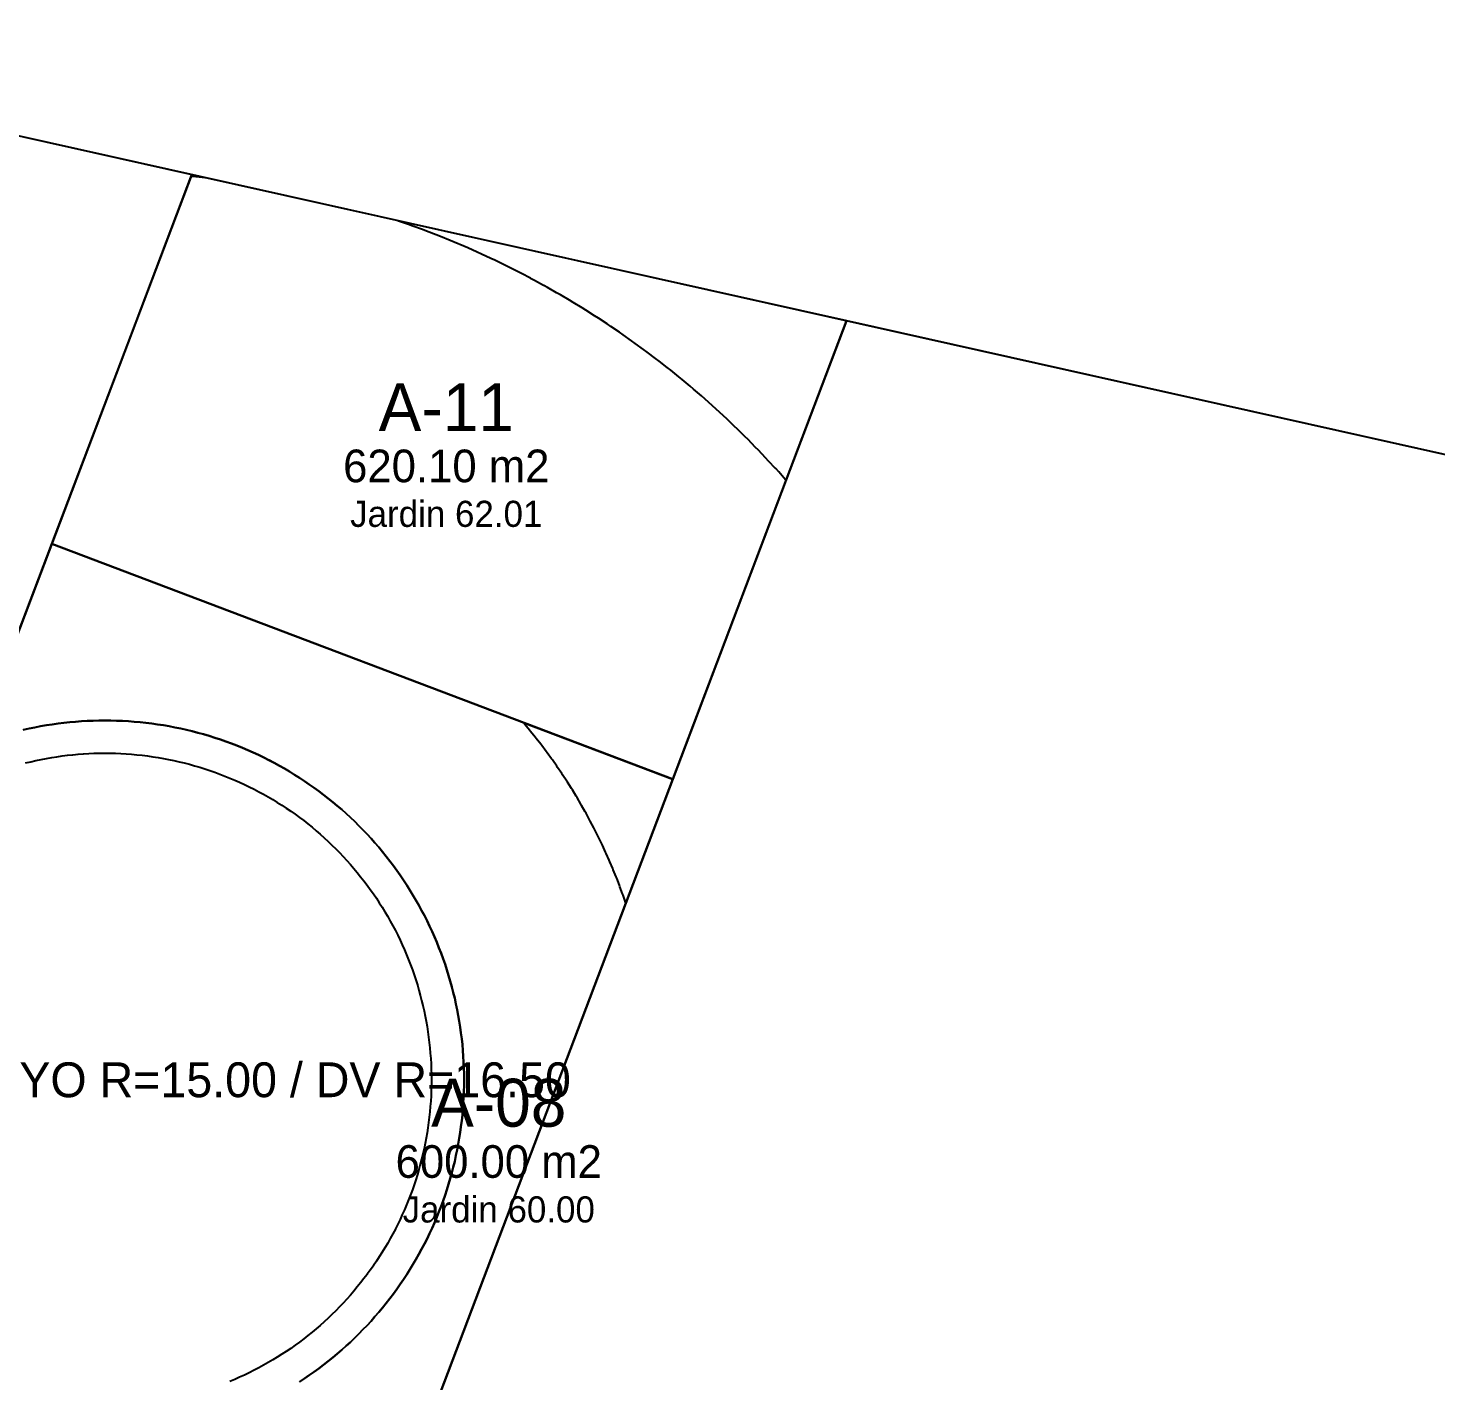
# Model space of a CAD drawing. Header units: metres. Extents: x 357848 to 358234, y 2285108 to 2285465.
# Drawn here: x 357964.2 to 358028.8, y 2285227 to 2285289.1 of the extents above; entities that cross this region are included whole.
import ezdxf
from ezdxf.enums import TextEntityAlignment as Align

# ---------------------------------------------------------------- set-up
doc = ezdxf.new("R2010")
doc.units = ezdxf.units.M
for name, color, linetype in [('ACCESO', 1, 'Continuous'), ('JARDIN-DONACION-10', 3, 'Continuous'), ('LOTES', 2, 'Continuous'), ('PARQUE-LINEAL', 94, 'Continuous'), ('POLIGONO', 5, 'Continuous'), ('TEXTO', 7, 'Continuous'), ('VIAL-ARROYO', 8, 'Continuous'), ('VIAL-DERECHO-VIA', 9, 'Continuous')]:
    doc.layers.add(name, color=color, linetype=linetype)

msp = doc.modelspace()

# ---------------------------------------------------------------- linework, layer by layer
at = {"layer": 'JARDIN-DONACION-10'}
for points in [[(357971.665, 2285282.267), (357971.664, 2285282.267), (357971.663, 2285282.267), (357971.662, 2285282.267), (357971.661, 2285282.268), (357971.66, 2285282.268), (357971.66, 2285282.269), (357971.659, 2285282.269), (357971.658, 2285282.27), (357971.658, 2285282.271), (357971.657, 2285282.272), (357971.657, 2285282.273), (357971.656, 2285282.273), (357971.656, 2285282.274), (357971.656, 2285282.275), (357971.656, 2285282.276), (357971.656, 2285282.277), (357971.656, 2285282.278), (357971.656, 2285282.279), (357971.657, 2285282.28), (357971.682, 2285282.347), (357971.683, 2285282.35), (357971.683, 2285282.351), (357971.684, 2285282.351), (357971.684, 2285282.352), (357971.685, 2285282.353), (357971.686, 2285282.354), (357971.687, 2285282.354), (357971.687, 2285282.355), (357971.688, 2285282.355), (357971.689, 2285282.356), (357971.69, 2285282.356), (357971.691, 2285282.356), (357971.692, 2285282.356), (357971.693, 2285282.356), (357971.694, 2285282.356), (357971.694, 2285282.356), (357971.695, 2285282.356), (357972.3, 2285282.221), (357972.301, 2285282.22), (357972.302, 2285282.22), (357972.302, 2285282.22), (357972.303, 2285282.219), (357972.304, 2285282.219), (357972.305, 2285282.218), (357972.305, 2285282.217), (357972.306, 2285282.216), (357972.306, 2285282.216), (357972.307, 2285282.215), (357972.307, 2285282.214), (357972.307, 2285282.213), (357972.308, 2285282.212), (357972.308, 2285282.211), (357972.308, 2285282.21), (357972.307, 2285282.209), (357972.307, 2285282.208), (357972.307, 2285282.207), (357972.306, 2285282.206), (357972.306, 2285282.205), (357972.305, 2285282.205), (357972.305, 2285282.204), (357972.304, 2285282.203), (357972.303, 2285282.203), (357972.302, 2285282.202), (357972.301, 2285282.202), (357972.3, 2285282.201), (357972.299, 2285282.201), (357972.298, 2285282.201), (357972.297, 2285282.201), (357972.297, 2285282.201), (357971.88, 2285282.245), (357971.88, 2285282.245), (357971.675, 2285282.266), (357971.675, 2285282.266), (357971.665, 2285282.267)], [(357981.152, 2285280.223), (357981.151, 2285280.224), (357981.15, 2285280.224), (357981.149, 2285280.225), (357981.149, 2285280.225), (357981.148, 2285280.226), (357981.147, 2285280.227), (357981.147, 2285280.227), (357981.146, 2285280.228), (357981.146, 2285280.229), (357981.145, 2285280.23), (357981.145, 2285280.231), (357981.145, 2285280.232), (357981.145, 2285280.233), (357981.145, 2285280.234), (357981.145, 2285280.235), (357981.146, 2285280.236), (357981.146, 2285280.237), (357981.146, 2285280.238), (357981.147, 2285280.239), (357981.148, 2285280.239), (357981.148, 2285280.24), (357981.149, 2285280.241), (357981.15, 2285280.241), (357981.151, 2285280.242), (357981.151, 2285280.242), (357981.152, 2285280.242), (357981.153, 2285280.243), (357981.154, 2285280.243), (357981.155, 2285280.243), (357981.156, 2285280.243), (357981.157, 2285280.243), (358001.746, 2285275.644), (358001.747, 2285275.644), (358001.748, 2285275.644), (358001.749, 2285275.643), (358001.75, 2285275.643), (358001.751, 2285275.642), (358001.751, 2285275.641), (358001.752, 2285275.641), (358001.753, 2285275.64), (358001.753, 2285275.639), (358001.753, 2285275.638), (358001.754, 2285275.637), (358001.754, 2285275.636), (358001.754, 2285275.635), (358001.754, 2285275.634), (358001.754, 2285275.633), (358001.754, 2285275.632), (358001.753, 2285275.631), (357998.986, 2285268.329), (357998.986, 2285268.328), (357998.985, 2285268.327), (357998.985, 2285268.326), (357998.984, 2285268.325), (357998.983, 2285268.325), (357998.983, 2285268.324), (357998.982, 2285268.324), (357998.981, 2285268.323), (357998.98, 2285268.323), (357998.979, 2285268.323), (357998.978, 2285268.322), (357998.977, 2285268.322), (357998.976, 2285268.322), (357998.975, 2285268.322), (357998.974, 2285268.323), (357998.973, 2285268.323), (357998.972, 2285268.323), (357998.972, 2285268.324), (357998.971, 2285268.324), (357998.97, 2285268.325), (357998.969, 2285268.326), (357998.961, 2285268.336), (357998.961, 2285268.336), (357998.644, 2285268.691), (357998.644, 2285268.691), (357998.506, 2285268.844), (357998.505, 2285268.844), (357998.183, 2285269.193), (357998.183, 2285269.194), (357998.042, 2285269.344), (357998.042, 2285269.344), (357997.714, 2285269.689), (357997.714, 2285269.689), (357997.571, 2285269.837), (357997.571, 2285269.837), (357997.237, 2285270.176), (357997.237, 2285270.176), (357997.091, 2285270.322), (357997.091, 2285270.322), (357996.752, 2285270.655), (357996.752, 2285270.655), (357996.604, 2285270.799), (357996.604, 2285270.799), (357996.259, 2285271.127), (357996.259, 2285271.127), (357996.109, 2285271.268), (357996.109, 2285271.268), (357995.759, 2285271.59), (357995.759, 2285271.59), (357995.606, 2285271.729), (357995.606, 2285271.729), (357995.251, 2285272.045), (357995.251, 2285272.045), (357995.096, 2285272.181), (357995.096, 2285272.181), (357994.736, 2285272.492), (357994.736, 2285272.492), (357994.579, 2285272.625), (357994.578, 2285272.625), (357994.213, 2285272.93), (357994.213, 2285272.93), (357994.054, 2285273.061), (357994.054, 2285273.061), (357993.684, 2285273.36), (357993.683, 2285273.36), (357993.522, 2285273.488), (357993.522, 2285273.488), (357993.147, 2285273.781), (357993.147, 2285273.781), (357992.983, 2285273.906), (357992.983, 2285273.906), (357992.604, 2285274.193), (357992.603, 2285274.193), (357992.438, 2285274.316), (357992.438, 2285274.316), (357992.053, 2285274.596), (357992.053, 2285274.596), (357991.886, 2285274.716), (357991.886, 2285274.716), (357991.497, 2285274.99), (357991.497, 2285274.99), (357991.327, 2285275.107), (357991.327, 2285275.107), (357990.934, 2285275.375), (357990.934, 2285275.375), (357990.762, 2285275.489), (357990.762, 2285275.489), (357990.365, 2285275.75), (357990.365, 2285275.751), (357990.191, 2285275.862), (357990.191, 2285275.862), (357989.789, 2285276.117), (357989.789, 2285276.117), (357989.614, 2285276.226), (357989.614, 2285276.226), (357989.208, 2285276.474), (357989.208, 2285276.474), (357989.031, 2285276.58), (357989.031, 2285276.58), (357988.621, 2285276.821), (357988.621, 2285276.821), (357988.443, 2285276.924), (357988.443, 2285276.924), (357988.029, 2285277.158), (357988.029, 2285277.158), (357987.849, 2285277.259), (357987.848, 2285277.259), (357987.431, 2285277.486), (357987.431, 2285277.486), (357987.249, 2285277.583), (357987.249, 2285277.584), (357986.828, 2285277.804), (357986.827, 2285277.804), (357986.644, 2285277.899), (357986.644, 2285277.899), (357986.219, 2285278.112), (357986.219, 2285278.113), (357986.034, 2285278.204), (357986.034, 2285278.204), (357985.606, 2285278.411), (357985.606, 2285278.411), (357985.419, 2285278.499), (357985.419, 2285278.499), (357984.988, 2285278.699), (357984.988, 2285278.699), (357984.8, 2285278.784), (357984.8, 2285278.784), (357984.365, 2285278.977), (357984.365, 2285278.977), (357984.176, 2285279.059), (357984.176, 2285279.059), (357983.738, 2285279.244), (357983.738, 2285279.244), (357983.547, 2285279.323), (357983.547, 2285279.323), (357983.106, 2285279.502), (357983.106, 2285279.502), (357982.914, 2285279.577), (357982.914, 2285279.577), (357982.47, 2285279.749), (357982.47, 2285279.749), (357982.277, 2285279.821), (357982.277, 2285279.821), (357981.831, 2285279.985), (357981.831, 2285279.985), (357981.637, 2285280.055), (357981.637, 2285280.055), (357981.187, 2285280.211), (357981.187, 2285280.211), (357981.152, 2285280.223)], [(357986.925, 2285257.16), (357986.925, 2285257.161), (357986.924, 2285257.162), (357986.924, 2285257.163), (357986.923, 2285257.164), (357986.923, 2285257.165), (357986.923, 2285257.166), (357986.923, 2285257.167), (357986.923, 2285257.168), (357986.923, 2285257.169), (357986.923, 2285257.17), (357986.923, 2285257.171), (357986.924, 2285257.171), (357986.924, 2285257.172), (357986.925, 2285257.173), (357986.926, 2285257.174), (357986.926, 2285257.175), (357986.927, 2285257.175), (357986.928, 2285257.176), (357986.929, 2285257.176), (357986.93, 2285257.176), (357986.931, 2285257.177), (357986.932, 2285257.177), (357986.933, 2285257.177), (357986.934, 2285257.177), (357986.934, 2285257.177), (357986.935, 2285257.177), (357986.936, 2285257.176), (357993.768, 2285254.587), (357993.769, 2285254.587), (357993.77, 2285254.587), (357993.771, 2285254.586), (357993.772, 2285254.585), (357993.772, 2285254.585), (357993.773, 2285254.584), (357993.773, 2285254.583), (357993.774, 2285254.582), (357993.774, 2285254.581), (357993.775, 2285254.58), (357993.775, 2285254.579), (357993.775, 2285254.578), (357993.775, 2285254.577), (357993.775, 2285254.576), (357993.774, 2285254.575), (357993.774, 2285254.575), (357991.63, 2285248.915), (357991.629, 2285248.914), (357991.629, 2285248.914), (357991.628, 2285248.913), (357991.628, 2285248.912), (357991.627, 2285248.911), (357991.626, 2285248.911), (357991.625, 2285248.91), (357991.624, 2285248.91), (357991.623, 2285248.909), (357991.623, 2285248.909), (357991.622, 2285248.909), (357991.621, 2285248.909), (357991.62, 2285248.909), (357991.619, 2285248.909), (357991.618, 2285248.909), (357991.617, 2285248.909), (357991.616, 2285248.91), (357991.615, 2285248.91), (357991.614, 2285248.911), (357991.613, 2285248.912), (357991.613, 2285248.912), (357991.612, 2285248.913), (357991.612, 2285248.914), (357991.611, 2285248.915), (357991.611, 2285248.916), (357991.605, 2285248.932), (357991.605, 2285248.932), (357991.493, 2285249.255), (357991.493, 2285249.255), (357991.469, 2285249.322), (357991.468, 2285249.322), (357991.351, 2285249.643), (357991.351, 2285249.643), (357991.326, 2285249.71), (357991.325, 2285249.71), (357991.203, 2285250.029), (357991.203, 2285250.029), (357991.176, 2285250.096), (357991.176, 2285250.096), (357991.048, 2285250.412), (357991.048, 2285250.412), (357991.021, 2285250.479), (357991.021, 2285250.479), (357990.887, 2285250.793), (357990.887, 2285250.793), (357990.859, 2285250.859), (357990.859, 2285250.859), (357990.72, 2285251.171), (357990.72, 2285251.171), (357990.691, 2285251.237), (357990.691, 2285251.237), (357990.547, 2285251.547), (357990.547, 2285251.547), (357990.516, 2285251.612), (357990.516, 2285251.612), (357990.368, 2285251.919), (357990.368, 2285251.919), (357990.336, 2285251.984), (357990.336, 2285251.984), (357990.183, 2285252.289), (357990.183, 2285252.289), (357990.15, 2285252.353), (357990.15, 2285252.353), (357989.991, 2285252.655), (357989.991, 2285252.655), (357989.957, 2285252.719), (357989.957, 2285252.719), (357989.794, 2285253.018), (357989.794, 2285253.019), (357989.759, 2285253.081), (357989.759, 2285253.081), (357989.591, 2285253.378), (357989.591, 2285253.378), (357989.555, 2285253.441), (357989.555, 2285253.441), (357989.382, 2285253.735), (357989.381, 2285253.735), (357989.345, 2285253.797), (357989.344, 2285253.797), (357989.167, 2285254.088), (357989.167, 2285254.088), (357989.129, 2285254.149), (357989.129, 2285254.149), (357988.946, 2285254.438), (357988.946, 2285254.438), (357988.907, 2285254.498), (357988.907, 2285254.498), (357988.72, 2285254.784), (357988.719, 2285254.784), (357988.68, 2285254.843), (357988.68, 2285254.843), (357988.488, 2285255.126), (357988.488, 2285255.126), (357988.447, 2285255.185), (357988.447, 2285255.185), (357988.25, 2285255.464), (357988.25, 2285255.464), (357988.208, 2285255.523), (357988.208, 2285255.523), (357988.007, 2285255.798), (357988.007, 2285255.799), (357987.964, 2285255.856), (357987.964, 2285255.856), (357987.758, 2285256.129), (357987.758, 2285256.129), (357987.715, 2285256.186), (357987.715, 2285256.186), (357987.505, 2285256.455), (357987.505, 2285256.455), (357987.46, 2285256.511), (357987.46, 2285256.512), (357987.245, 2285256.777), (357987.245, 2285256.777), (357987.2, 2285256.833), (357987.2, 2285256.833), (357986.981, 2285257.095), (357986.981, 2285257.095), (357986.935, 2285257.15), (357986.934, 2285257.15), (357986.925, 2285257.16)]]:
    msp.add_lwpolyline(points, close=True, dxfattribs=at)
at = {"layer": 'LOTES'}
for points in [[(357941.617, 2285289.064), (357941.618, 2285289.065), (357941.618, 2285289.066), (357941.619, 2285289.067), (357941.619, 2285289.068), (357941.62, 2285289.068), (357941.621, 2285289.069), (357941.621, 2285289.069), (357941.622, 2285289.07), (357941.623, 2285289.07), (357941.624, 2285289.071), (357941.625, 2285289.071), (357941.626, 2285289.071), (357941.627, 2285289.071), (357941.628, 2285289.071), (357941.629, 2285289.071), (357971.686, 2285282.358), (357971.686, 2285282.358), (357963.079, 2285259.644), (357934.562, 2285270.45), (357941.617, 2285289.064)], [(357968.877, 2285274.944), (357971.682, 2285282.347), (357971.684, 2285282.352), (357971.684, 2285282.352), (357971.684, 2285282.353), (357971.685, 2285282.353), (357971.686, 2285282.354), (357971.687, 2285282.355), (357971.688, 2285282.355), (357971.688, 2285282.356), (357971.689, 2285282.356), (357971.69, 2285282.356), (357971.691, 2285282.356), (357971.692, 2285282.356), (357971.693, 2285282.356), (357971.694, 2285282.356), (358001.757, 2285275.642), (357993.778, 2285254.584), (357965.257, 2285265.392), (357968.877, 2285274.944)]]:
    msp.add_lwpolyline(points, close=True, dxfattribs=at)
for points in [[(357963.079, 2285259.644), (357965.257, 2285265.392), (357993.778, 2285254.584), (357977.31, 2285211.128)], [(357976.634, 2285226.91), (357976.859, 2285227.058), (357976.859, 2285227.058), (357976.86, 2285227.058), (357976.86, 2285227.058), (357976.86, 2285227.058), (357977.083, 2285227.209), (357977.083, 2285227.21), (357977.083, 2285227.21), (357977.083, 2285227.21), (357977.083, 2285227.21), (357977.303, 2285227.365), (357977.303, 2285227.365), (357977.303, 2285227.365), (357977.304, 2285227.365), (357977.304, 2285227.365), (357977.521, 2285227.524), (357977.522, 2285227.524), (357977.522, 2285227.524), (357977.522, 2285227.524), (357977.522, 2285227.524), (357977.737, 2285227.687), (357977.737, 2285227.687), (357977.737, 2285227.687), (357977.737, 2285227.687), (357977.737, 2285227.687), (357977.95, 2285227.853), (357977.95, 2285227.853), (357977.95, 2285227.853), (357977.95, 2285227.853), (357977.95, 2285227.853), (357978.16, 2285228.022), (357978.16, 2285228.022), (357978.16, 2285228.022), (357978.16, 2285228.022), (357978.16, 2285228.022), (357978.367, 2285228.195), (357978.367, 2285228.195), (357978.367, 2285228.195), (357978.367, 2285228.195), (357978.368, 2285228.195), (357978.572, 2285228.372), (357978.572, 2285228.372), (357978.572, 2285228.372), (357978.572, 2285228.372), (357978.572, 2285228.372), (357978.773, 2285228.551), (357978.773, 2285228.551), (357978.773, 2285228.551), (357978.773, 2285228.551), (357978.773, 2285228.551), (357978.972, 2285228.734), (357978.972, 2285228.734), (357978.972, 2285228.734), (357978.972, 2285228.734), (357978.972, 2285228.734), (357979.167, 2285228.92), (357979.167, 2285228.92), (357979.167, 2285228.92), (357979.167, 2285228.92), (357979.168, 2285228.921), (357979.36, 2285229.11), (357979.36, 2285229.11), (357979.36, 2285229.11), (357979.36, 2285229.11), (357979.36, 2285229.11), (357979.549, 2285229.302), (357979.549, 2285229.302), (357979.549, 2285229.302), (357979.549, 2285229.302), (357979.549, 2285229.302), (357979.735, 2285229.498), (357979.735, 2285229.498), (357979.735, 2285229.498), (357979.735, 2285229.498), (357979.735, 2285229.498), (357979.918, 2285229.696), (357979.918, 2285229.696), (357979.918, 2285229.696), (357979.918, 2285229.696), (357979.918, 2285229.696), (357980.098, 2285229.898), (357980.098, 2285229.898), (357980.098, 2285229.898), (357980.098, 2285229.898), (357980.098, 2285229.898), (357980.274, 2285230.102), (357980.274, 2285230.102), (357980.274, 2285230.102), (357980.274, 2285230.102), (357980.274, 2285230.102), (357980.447, 2285230.309), (357980.447, 2285230.309), (357980.447, 2285230.31), (357980.447, 2285230.31), (357980.447, 2285230.31), (357980.617, 2285230.519), (357980.617, 2285230.52), (357980.617, 2285230.52), (357980.617, 2285230.52), (357980.617, 2285230.52), (357980.783, 2285230.732), (357980.783, 2285230.732), (357980.783, 2285230.732), (357980.783, 2285230.733), (357980.783, 2285230.733), (357980.945, 2285230.948), (357980.945, 2285230.948), (357980.946, 2285230.948), (357980.946, 2285230.948), (357980.946, 2285230.948), (357981.104, 2285231.166), (357981.104, 2285231.166), (357981.105, 2285231.166), (357981.105, 2285231.166), (357981.105, 2285231.166), (357981.26, 2285231.387), (357981.26, 2285231.387), (357981.26, 2285231.387), (357981.26, 2285231.387), (357981.26, 2285231.387), (357981.412, 2285231.61), (357981.412, 2285231.61), (357981.412, 2285231.61), (357981.412, 2285231.61), (357981.412, 2285231.61), (357981.56, 2285231.836), (357981.56, 2285231.836), (357981.56, 2285231.836), (357981.56, 2285231.836), (357981.56, 2285231.836), (357981.704, 2285232.064), (357981.704, 2285232.064), (357981.704, 2285232.064), (357981.704, 2285232.064), (357981.705, 2285232.064), (357981.845, 2285232.294), (357981.845, 2285232.294), (357981.845, 2285232.294), (357981.845, 2285232.294), (357981.845, 2285232.294), (357981.982, 2285232.527), (357981.982, 2285232.527), (357981.982, 2285232.527), (357981.982, 2285232.527), (357981.982, 2285232.527), (357982.115, 2285232.762), (357982.115, 2285232.762), (357982.115, 2285232.762), (357982.115, 2285232.762), (357982.115, 2285232.762), (357982.244, 2285232.999), (357982.244, 2285232.999), (357982.244, 2285232.999), (357982.244, 2285232.999), (357982.244, 2285232.999), (357982.369, 2285233.238), (357982.37, 2285233.238), (357982.37, 2285233.238), (357982.37, 2285233.238), (357982.37, 2285233.238), (357982.491, 2285233.479), (357982.491, 2285233.479), (357982.491, 2285233.479), (357982.491, 2285233.479), (357982.491, 2285233.479), (357982.608, 2285233.722), (357982.608, 2285233.722), (357982.608, 2285233.722), (357982.608, 2285233.722), (357982.608, 2285233.723), (357982.722, 2285233.967), (357982.722, 2285233.967), (357982.722, 2285233.967), (357982.722, 2285233.967), (357982.722, 2285233.968), (357982.831, 2285234.214), (357982.831, 2285234.214), (357982.831, 2285234.214), (357982.831, 2285234.214), (357982.831, 2285234.214), (357982.937, 2285234.463), (357982.937, 2285234.463), (357982.937, 2285234.463), (357982.937, 2285234.463), (357982.937, 2285234.463), (357983.038, 2285234.713), (357983.038, 2285234.713), (357983.038, 2285234.713), (357983.038, 2285234.713), (357983.038, 2285234.713), (357983.135, 2285234.965), (357983.135, 2285234.965), (357983.135, 2285234.965), (357983.135, 2285234.965), (357983.135, 2285234.965), (357983.228, 2285235.218), (357983.228, 2285235.218), (357983.228, 2285235.218), (357983.228, 2285235.218), (357983.228, 2285235.219), (357983.317, 2285235.473), (357983.317, 2285235.473), (357983.317, 2285235.473), (357983.317, 2285235.473), (357983.317, 2285235.473), (357983.402, 2285235.729), (357983.402, 2285235.73), (357983.402, 2285235.73), (357983.402, 2285235.73), (357983.402, 2285235.73), (357983.482, 2285235.987), (357983.482, 2285235.987), (357983.482, 2285235.987), (357983.482, 2285235.987), (357983.482, 2285235.987), (357983.558, 2285236.246), (357983.558, 2285236.246), (357983.558, 2285236.246), (357983.558, 2285236.246), (357983.558, 2285236.246), (357983.63, 2285236.506), (357983.63, 2285236.506), (357983.63, 2285236.507), (357983.63, 2285236.507), (357983.63, 2285236.507), (357983.698, 2285236.768), (357983.698, 2285236.768), (357983.698, 2285236.768), (357983.698, 2285236.768), (357983.698, 2285236.768), (357983.761, 2285237.03), (357983.761, 2285237.03), (357983.762, 2285237.03), (357983.762, 2285237.03), (357983.762, 2285237.03), (357983.821, 2285237.294), (357983.821, 2285237.294), (357983.821, 2285237.294), (357983.821, 2285237.294), (357983.821, 2285237.294), (357983.875, 2285237.558), (357983.875, 2285237.558), (357983.876, 2285237.558), (357983.876, 2285237.558), (357983.876, 2285237.558), (357983.926, 2285237.823), (357983.926, 2285237.823), (357983.926, 2285237.823), (357983.926, 2285237.823), (357983.926, 2285237.823), (357983.972, 2285238.089), (357983.972, 2285238.089), (357983.972, 2285238.089), (357983.972, 2285238.089), (357983.972, 2285238.089), (357984.014, 2285238.356), (357984.014, 2285238.356), (357984.014, 2285238.356), (357984.014, 2285238.356), (357984.014, 2285238.356), (357984.051, 2285238.623), (357984.051, 2285238.623), (357984.051, 2285238.623), (357984.051, 2285238.623), (357984.051, 2285238.624), (357984.084, 2285238.891), (357984.084, 2285238.891), (357984.084, 2285238.891), (357984.084, 2285238.891), (357984.084, 2285238.891), (357984.113, 2285239.16), (357984.113, 2285239.16), (357984.113, 2285239.16), (357984.113, 2285239.16), (357984.113, 2285239.16), (357984.137, 2285239.428), (357984.137, 2285239.429), (357984.137, 2285239.429), (357984.137, 2285239.429), (357984.137, 2285239.429), (357984.157, 2285239.698), (357984.157, 2285239.698), (357984.157, 2285239.698), (357984.157, 2285239.698), (357984.157, 2285239.698), (357984.173, 2285239.967), (357984.173, 2285239.967), (357984.173, 2285239.967), (357984.173, 2285239.968), (357984.173, 2285239.968), (357984.184, 2285240.237), (357984.184, 2285240.237), (357984.184, 2285240.237), (357984.184, 2285240.237), (357984.184, 2285240.237), (357984.19, 2285240.507), (357984.19, 2285240.507), (357984.19, 2285240.507), (357984.19, 2285240.507), (357984.19, 2285240.507), (357984.193, 2285240.777), (357984.193, 2285240.777), (357984.193, 2285240.777), (357984.193, 2285240.777), (357984.193, 2285240.777), (357984.19, 2285241.047), (357984.19, 2285241.047), (357984.19, 2285241.047), (357984.19, 2285241.047), (357984.19, 2285241.047), (357984.184, 2285241.317), (357984.184, 2285241.317), (357984.184, 2285241.317), (357984.184, 2285241.317), (357984.184, 2285241.317), (357984.173, 2285241.586), (357984.173, 2285241.587), (357984.173, 2285241.587), (357984.173, 2285241.587), (357984.173, 2285241.587), (357984.157, 2285241.856), (357984.157, 2285241.856), (357984.157, 2285241.856), (357984.157, 2285241.856), (357984.157, 2285241.856), (357984.137, 2285242.125), (357984.137, 2285242.125), (357984.137, 2285242.125), (357984.137, 2285242.126), (357984.137, 2285242.126), (357984.113, 2285242.394), (357984.113, 2285242.394), (357984.113, 2285242.394), (357984.113, 2285242.394), (357984.113, 2285242.394), (357984.084, 2285242.663), (357984.084, 2285242.663), (357984.084, 2285242.663), (357984.084, 2285242.663), (357984.084, 2285242.663), (357984.051, 2285242.931), (357984.051, 2285242.931), (357984.051, 2285242.931), (357984.051, 2285242.931), (357984.051, 2285242.931), (357984.014, 2285243.198), (357984.014, 2285243.198), (357984.014, 2285243.198), (357984.014, 2285243.198), (357984.014, 2285243.198), (357983.972, 2285243.465), (357983.972, 2285243.465), (357983.972, 2285243.465), (357983.972, 2285243.465), (357983.972, 2285243.465), (357983.926, 2285243.731), (357983.926, 2285243.731), (357983.926, 2285243.731), (357983.926, 2285243.731), (357983.926, 2285243.731), (357983.876, 2285243.996), (357983.875, 2285243.996), (357983.875, 2285243.996), (357983.875, 2285243.996), (357983.875, 2285243.996), (357983.821, 2285244.26), (357983.821, 2285244.26), (357983.821, 2285244.26), (357983.821, 2285244.26), (357983.821, 2285244.261), (357983.762, 2285244.524), (357983.761, 2285244.524), (357983.761, 2285244.524), (357983.761, 2285244.524), (357983.761, 2285244.524), (357983.698, 2285244.786), (357983.698, 2285244.786), (357983.698, 2285244.786), (357983.698, 2285244.786), (357983.698, 2285244.786), (357983.63, 2285245.047), (357983.63, 2285245.047), (357983.63, 2285245.048), (357983.63, 2285245.048), (357983.63, 2285245.048), (357983.558, 2285245.308), (357983.558, 2285245.308), (357983.558, 2285245.308), (357983.558, 2285245.308), (357983.558, 2285245.308), (357983.482, 2285245.567), (357983.482, 2285245.567), (357983.482, 2285245.567), (357983.482, 2285245.567), (357983.482, 2285245.567), (357983.402, 2285245.824), (357983.402, 2285245.824), (357983.402, 2285245.824), (357983.402, 2285245.825), (357983.401, 2285245.825), (357983.317, 2285246.081), (357983.317, 2285246.081), (357983.317, 2285246.081), (357983.317, 2285246.081), (357983.317, 2285246.081), (357983.228, 2285246.336), (357983.228, 2285246.336), (357983.228, 2285246.336), (357983.228, 2285246.336), (357983.228, 2285246.336), (357983.135, 2285246.589), (357983.135, 2285246.589), (357983.135, 2285246.589), (357983.135, 2285246.589), (357983.135, 2285246.589), (357983.038, 2285246.841), (357983.038, 2285246.841), (357983.038, 2285246.841), (357983.038, 2285246.841), (357983.038, 2285246.841), (357982.937, 2285247.091), (357982.937, 2285247.091), (357982.937, 2285247.091), (357982.936, 2285247.091), (357982.936, 2285247.091), (357982.831, 2285247.34), (357982.831, 2285247.34), (357982.831, 2285247.34), (357982.831, 2285247.34), (357982.831, 2285247.34), (357982.722, 2285247.587), (357982.722, 2285247.587), (357982.722, 2285247.587), (357982.722, 2285247.587), (357982.722, 2285247.587), (357982.608, 2285247.832), (357982.608, 2285247.832), (357982.608, 2285247.832), (357982.608, 2285247.832), (357982.608, 2285247.832), (357982.491, 2285248.075), (357982.491, 2285248.075), (357982.491, 2285248.075), (357982.491, 2285248.075), (357982.491, 2285248.075), (357982.37, 2285248.316), (357982.37, 2285248.316), (357982.369, 2285248.316), (357982.369, 2285248.316), (357982.369, 2285248.316), (357982.244, 2285248.555), (357982.244, 2285248.555), (357982.244, 2285248.555), (357982.244, 2285248.555), (357982.244, 2285248.555), (357982.115, 2285248.792), (357982.115, 2285248.792), (357982.115, 2285248.792), (357982.115, 2285248.792), (357982.115, 2285248.792), (357981.982, 2285249.027), (357981.982, 2285249.027), (357981.982, 2285249.027), (357981.982, 2285249.027), (357981.982, 2285249.027), (357981.845, 2285249.26), (357981.845, 2285249.26), (357981.845, 2285249.26), (357981.845, 2285249.26), (357981.845, 2285249.26), (357981.704, 2285249.49), (357981.704, 2285249.49), (357981.704, 2285249.49), (357981.704, 2285249.49), (357981.704, 2285249.49), (357981.56, 2285249.718), (357981.56, 2285249.718), (357981.56, 2285249.718), (357981.56, 2285249.718), (357981.56, 2285249.718), (357981.412, 2285249.944), (357981.412, 2285249.944), (357981.412, 2285249.944), (357981.412, 2285249.944), (357981.412, 2285249.944), (357981.26, 2285250.167), (357981.26, 2285250.167), (357981.26, 2285250.167), (357981.26, 2285250.167), (357981.26, 2285250.167), (357981.105, 2285250.388), (357981.104, 2285250.388), (357981.104, 2285250.388), (357981.104, 2285250.388), (357981.104, 2285250.388), (357980.946, 2285250.606), (357980.945, 2285250.606), (357980.945, 2285250.606), (357980.945, 2285250.606), (357980.945, 2285250.606), (357980.783, 2285250.821), (357980.783, 2285250.821), (357980.783, 2285250.822), (357980.783, 2285250.822), (357980.783, 2285250.822), (357980.617, 2285251.034), (357980.617, 2285251.034), (357980.617, 2285251.034), (357980.617, 2285251.034), (357980.617, 2285251.035), (357980.447, 2285251.244), (357980.447, 2285251.244), (357980.447, 2285251.244), (357980.447, 2285251.245), (357980.447, 2285251.245), (357980.274, 2285251.452), (357980.274, 2285251.452), (357980.274, 2285251.452), (357980.274, 2285251.452), (357980.274, 2285251.452), (357980.098, 2285251.656), (357980.098, 2285251.656), (357980.098, 2285251.656), (357980.098, 2285251.656), (357980.098, 2285251.656), (357979.918, 2285251.858), (357979.918, 2285251.858), (357979.918, 2285251.858), (357979.918, 2285251.858), (357979.918, 2285251.858), (357979.735, 2285252.056), (357979.735, 2285252.056), (357979.735, 2285252.056), (357979.735, 2285252.056), (357979.735, 2285252.056), (357979.549, 2285252.252), (357979.549, 2285252.252), (357979.549, 2285252.252), (357979.549, 2285252.252), (357979.549, 2285252.252), (357979.36, 2285252.444), (357979.36, 2285252.444), (357979.36, 2285252.444), (357979.36, 2285252.444), (357979.36, 2285252.444), (357979.167, 2285252.633), (357979.167, 2285252.634), (357979.167, 2285252.634), (357979.167, 2285252.634), (357979.167, 2285252.634), (357978.972, 2285252.82), (357978.972, 2285252.82), (357978.972, 2285252.82), (357978.972, 2285252.82), (357978.972, 2285252.82), (357978.773, 2285253.003), (357978.773, 2285253.003), (357978.773, 2285253.003), (357978.773, 2285253.003), (357978.773, 2285253.003), (357978.572, 2285253.182), (357978.572, 2285253.182), (357978.572, 2285253.182), (357978.572, 2285253.182), (357978.572, 2285253.182), (357978.367, 2285253.359), (357978.367, 2285253.359), (357978.367, 2285253.359), (357978.367, 2285253.359), (357978.367, 2285253.359), (357978.16, 2285253.532), (357978.16, 2285253.532), (357978.16, 2285253.532), (357978.16, 2285253.532), (357978.16, 2285253.532), (357977.95, 2285253.701), (357977.95, 2285253.701), (357977.95, 2285253.701), (357977.95, 2285253.701), (357977.95, 2285253.701), (357977.737, 2285253.867), (357977.737, 2285253.867), (357977.737, 2285253.867), (357977.737, 2285253.867), (357977.737, 2285253.867), (357977.522, 2285254.03), (357977.522, 2285254.03), (357977.521, 2285254.03), (357977.521, 2285254.03), (357977.521, 2285254.03), (357977.303, 2285254.189), (357977.303, 2285254.189), (357977.303, 2285254.189), (357977.303, 2285254.189), (357977.303, 2285254.189), (357977.083, 2285254.344), (357977.083, 2285254.344), (357977.083, 2285254.344), (357977.083, 2285254.344), (357977.082, 2285254.345), (357976.86, 2285254.496), (357976.859, 2285254.496), (357976.859, 2285254.496), (357976.859, 2285254.496), (357976.859, 2285254.496), (357976.634, 2285254.644), (357976.634, 2285254.644), (357976.634, 2285254.644), (357976.634, 2285254.644), (357976.634, 2285254.644), (357976.406, 2285254.789), (357976.406, 2285254.789), (357976.406, 2285254.789), (357976.405, 2285254.789), (357976.405, 2285254.789), (357976.175, 2285254.929), (357976.175, 2285254.929), (357976.175, 2285254.93), (357976.175, 2285254.93), (357976.175, 2285254.93), (357975.943, 2285255.066), (357975.943, 2285255.066), (357975.942, 2285255.066), (357975.942, 2285255.066), (357975.942, 2285255.066), (357975.708, 2285255.199), (357975.708, 2285255.199), (357975.708, 2285255.199), (357975.707, 2285255.2), (357975.707, 2285255.2), (357975.471, 2285255.329), (357975.471, 2285255.329), (357975.47, 2285255.329), (357975.47, 2285255.329), (357975.47, 2285255.329), (357975.232, 2285255.454), (357975.231, 2285255.454), (357975.231, 2285255.454), (357975.231, 2285255.454), (357975.231, 2285255.454), (357974.99, 2285255.575), (357974.99, 2285255.575), (357974.99, 2285255.575), (357974.99, 2285255.575), (357974.99, 2285255.575), (357974.747, 2285255.693), (357974.747, 2285255.693), (357974.747, 2285255.693), (357974.747, 2285255.693), (357974.747, 2285255.693), (357974.502, 2285255.806), (357974.502, 2285255.806), (357974.502, 2285255.806), (357974.502, 2285255.806), (357974.502, 2285255.806), (357974.255, 2285255.916), (357974.255, 2285255.916), (357974.255, 2285255.916), (357974.255, 2285255.916), (357974.255, 2285255.916), (357974.007, 2285256.021), (357974.007, 2285256.021), (357974.007, 2285256.021), (357974.007, 2285256.021), (357974.007, 2285256.021), (357973.757, 2285256.122), (357973.757, 2285256.122), (357973.756, 2285256.122), (357973.756, 2285256.122), (357973.756, 2285256.122), (357973.505, 2285256.219), (357973.505, 2285256.219), (357973.505, 2285256.219), (357973.504, 2285256.219), (357973.504, 2285256.219), (357973.251, 2285256.312), (357973.251, 2285256.312), (357973.251, 2285256.312), (357973.251, 2285256.312), (357973.251, 2285256.313), (357972.996, 2285256.401), (357972.996, 2285256.401), (357972.996, 2285256.401), (357972.996, 2285256.401), (357972.996, 2285256.401), (357972.74, 2285256.486), (357972.74, 2285256.486), (357972.74, 2285256.486), (357972.74, 2285256.486), (357972.74, 2285256.486), (357972.482, 2285256.566), (357972.482, 2285256.566), (357972.482, 2285256.566), (357972.482, 2285256.566), (357972.482, 2285256.567), (357972.223, 2285256.643), (357972.223, 2285256.643), (357972.223, 2285256.643), (357972.223, 2285256.643), (357972.223, 2285256.643), (357971.963, 2285256.715), (357971.963, 2285256.715), (357971.963, 2285256.715), (357971.963, 2285256.715), (357971.963, 2285256.715), (357971.702, 2285256.782), (357971.702, 2285256.782), (357971.702, 2285256.782), (357971.702, 2285256.782), (357971.701, 2285256.783), (357971.439, 2285256.846), (357971.439, 2285256.846), (357971.439, 2285256.846), (357971.439, 2285256.846), (357971.439, 2285256.846), (357971.176, 2285256.905), (357971.176, 2285256.905), (357971.176, 2285256.905), (357971.176, 2285256.905), (357971.176, 2285256.905), (357970.912, 2285256.96), (357970.912, 2285256.96), (357970.911, 2285256.96), (357970.911, 2285256.96), (357970.911, 2285256.96), (357970.646, 2285257.01), (357970.646, 2285257.01), (357970.646, 2285257.01), (357970.646, 2285257.01), (357970.646, 2285257.01), (357970.38, 2285257.057), (357970.38, 2285257.057), (357970.38, 2285257.057), (357970.38, 2285257.057), (357970.38, 2285257.057), (357970.114, 2285257.098), (357970.114, 2285257.098), (357970.113, 2285257.098), (357970.113, 2285257.098), (357970.113, 2285257.098), (357969.846, 2285257.136), (357969.846, 2285257.136), (357969.846, 2285257.136), (357969.846, 2285257.136), (357969.846, 2285257.136), (357969.578, 2285257.169), (357969.578, 2285257.169), (357969.578, 2285257.169), (357969.578, 2285257.169), (357969.578, 2285257.169), (357969.31, 2285257.197), (357969.31, 2285257.197), (357969.31, 2285257.197), (357969.31, 2285257.197), (357969.31, 2285257.198), (357969.041, 2285257.222), (357969.041, 2285257.222), (357969.041, 2285257.222), (357969.041, 2285257.222), (357969.041, 2285257.222), (357968.772, 2285257.242), (357968.772, 2285257.242), (357968.772, 2285257.242), (357968.771, 2285257.242), (357968.771, 2285257.242), (357968.502, 2285257.257), (357968.502, 2285257.257), (357968.502, 2285257.257), (357968.502, 2285257.257), (357968.502, 2285257.257), (357968.232, 2285257.268), (357968.232, 2285257.268), (357968.232, 2285257.268), (357968.232, 2285257.268), (357968.232, 2285257.268), (357967.963, 2285257.275), (357967.962, 2285257.275), (357967.962, 2285257.275), (357967.962, 2285257.275), (357967.962, 2285257.275), (357967.693, 2285257.277), (357967.693, 2285257.277), (357967.692, 2285257.277), (357967.692, 2285257.277), (357967.692, 2285257.277), (357967.423, 2285257.275), (357967.423, 2285257.275), (357967.422, 2285257.275), (357967.422, 2285257.275), (357967.422, 2285257.275), (357967.153, 2285257.268), (357967.153, 2285257.268), (357967.153, 2285257.268), (357967.152, 2285257.268), (357967.152, 2285257.268), (357966.883, 2285257.257), (357966.883, 2285257.257), (357966.883, 2285257.257), (357966.883, 2285257.257), (357966.883, 2285257.257), (357966.613, 2285257.242), (357966.613, 2285257.242), (357966.613, 2285257.242), (357966.613, 2285257.242), (357966.613, 2285257.242), (357966.344, 2285257.222), (357966.344, 2285257.222), (357966.344, 2285257.222), (357966.344, 2285257.222), (357966.344, 2285257.222), (357966.075, 2285257.197), (357966.075, 2285257.197), (357966.075, 2285257.197), (357966.075, 2285257.197), (357966.075, 2285257.197), (357965.807, 2285257.169), (357965.807, 2285257.169), (357965.807, 2285257.169), (357965.807, 2285257.169), (357965.807, 2285257.169), (357965.539, 2285257.136), (357965.539, 2285257.136), (357965.539, 2285257.136), (357965.539, 2285257.136), (357965.539, 2285257.136), (357965.272, 2285257.098), (357965.271, 2285257.098), (357965.271, 2285257.098), (357965.271, 2285257.098), (357965.271, 2285257.098), (357965.005, 2285257.057), (357965.005, 2285257.057), (357965.005, 2285257.057), (357965.005, 2285257.057), (357965.004, 2285257.057), (357964.739, 2285257.01), (357964.739, 2285257.01), (357964.739, 2285257.01), (357964.739, 2285257.01), (357964.738, 2285257.01), (357964.474, 2285256.96), (357964.474, 2285256.96), (357964.473, 2285256.96), (357964.473, 2285256.96), (357964.473, 2285256.96), (357964.209, 2285256.905), (357964.209, 2285256.905), (357964.209, 2285256.905), (357964.209, 2285256.905), (357964.209, 2285256.905), (357963.946, 2285256.846)]]:
    msp.add_lwpolyline(points, dxfattribs=at)
at = {"layer": 'PARQUE-LINEAL'}
msp.add_lwpolyline([(357977.31, 2285211.128), (357993.778, 2285254.584), (358001.753, 2285275.63), (358001.753, 2285275.631), (358001.753, 2285275.631), (358001.754, 2285275.632), (358001.754, 2285275.632), (358001.754, 2285275.632), (358001.754, 2285275.633), (358001.754, 2285275.633), (358001.754, 2285275.633), (358001.754, 2285275.634), (358001.755, 2285275.635), (358001.755, 2285275.636), (358001.756, 2285275.637), (358001.757, 2285275.637), (358001.757, 2285275.638), (358001.758, 2285275.639), (358001.759, 2285275.639), (358001.76, 2285275.639), (358001.761, 2285275.64), (358001.762, 2285275.64), (358001.763, 2285275.64), (358001.764, 2285275.64), (358001.765, 2285275.64), (358001.765, 2285275.64), (358001.766, 2285275.64), (358001.766, 2285275.64), (358001.766, 2285275.64), (358060.308, 2285262.565)], dxfattribs=at)
at = {"layer": 'POLIGONO'}
msp.add_lwpolyline([(357879.275, 2285124.569), (357941.62, 2285289.073), (358060.309, 2285262.565), (358062.258, 2285261.775), (358063.927, 2285260.344), (358065.119, 2285258.556), (358065.644, 2285256.291), (358065.512, 2285254.145), (358063.945, 2285251.165), (357910.507, 2285122.423), (357905.462, 2285119.92), (357901.328, 2285119.682), (357879.275, 2285124.569)], close=True, dxfattribs=at)
at = {"layer": 'VIAL-ARROYO'}
msp.add_lwpolyline([(357964.048, 2285255.327), (357964.286, 2285255.385), (357964.286, 2285255.385), (357964.526, 2285255.439), (357964.526, 2285255.439), (357964.766, 2285255.489), (357964.766, 2285255.489), (357965.007, 2285255.535), (357965.007, 2285255.535), (357965.249, 2285255.577), (357965.249, 2285255.577), (357965.491, 2285255.615), (357965.492, 2285255.615), (357965.734, 2285255.649), (357965.735, 2285255.649), (357965.978, 2285255.679), (357965.978, 2285255.679), (357966.222, 2285255.705), (357966.222, 2285255.705), (357966.467, 2285255.727), (357966.467, 2285255.727), (357966.711, 2285255.745), (357966.711, 2285255.745), (357966.956, 2285255.759), (357966.957, 2285255.759), (357967.202, 2285255.769), (357967.202, 2285255.769), (357967.447, 2285255.775), (357967.447, 2285255.775), (357967.692, 2285255.777), (357967.693, 2285255.777), (357967.938, 2285255.775), (357967.938, 2285255.775), (357968.183, 2285255.769), (357968.183, 2285255.769), (357968.428, 2285255.759), (357968.429, 2285255.759), (357968.673, 2285255.745), (357968.674, 2285255.745), (357968.918, 2285255.727), (357968.918, 2285255.727), (357969.163, 2285255.705), (357969.163, 2285255.705), (357969.407, 2285255.679), (357969.407, 2285255.679), (357969.65, 2285255.649), (357969.65, 2285255.649), (357969.893, 2285255.615), (357969.893, 2285255.615), (357970.136, 2285255.577), (357970.136, 2285255.577), (357970.378, 2285255.535), (357970.378, 2285255.535), (357970.619, 2285255.489), (357970.619, 2285255.489), (357970.859, 2285255.439), (357970.859, 2285255.439), (357971.099, 2285255.385), (357971.099, 2285255.385), (357971.337, 2285255.327), (357971.337, 2285255.327), (357971.575, 2285255.266), (357971.575, 2285255.266), (357971.811, 2285255.2), (357971.811, 2285255.2), (357972.047, 2285255.131), (357972.047, 2285255.131), (357972.281, 2285255.058), (357972.281, 2285255.058), (357972.514, 2285254.981), (357972.514, 2285254.981), (357972.746, 2285254.9), (357972.746, 2285254.9), (357972.976, 2285254.816), (357972.976, 2285254.816), (357973.205, 2285254.727), (357973.205, 2285254.727), (357973.433, 2285254.635), (357973.433, 2285254.635), (357973.659, 2285254.539), (357973.659, 2285254.539), (357973.883, 2285254.44), (357973.883, 2285254.44), (357974.106, 2285254.337), (357974.106, 2285254.337), (357974.327, 2285254.23), (357974.327, 2285254.23), (357974.546, 2285254.12), (357974.546, 2285254.12), (357974.763, 2285254.006), (357974.763, 2285254.006), (357974.979, 2285253.888), (357974.979, 2285253.888), (357975.192, 2285253.767), (357975.193, 2285253.767), (357975.404, 2285253.643), (357975.404, 2285253.643), (357975.613, 2285253.515), (357975.614, 2285253.515), (357975.821, 2285253.384), (357975.821, 2285253.384), (357976.026, 2285253.249), (357976.026, 2285253.249), (357976.229, 2285253.111), (357976.229, 2285253.111), (357976.43, 2285252.97), (357976.43, 2285252.97), (357976.628, 2285252.825), (357976.628, 2285252.825), (357976.824, 2285252.677), (357976.824, 2285252.677), (357977.017, 2285252.526), (357977.017, 2285252.526), (357977.208, 2285252.372), (357977.208, 2285252.372), (357977.397, 2285252.215), (357977.397, 2285252.215), (357977.583, 2285252.055), (357977.583, 2285252.055), (357977.766, 2285251.891), (357977.766, 2285251.891), (357977.946, 2285251.725), (357977.946, 2285251.725), (357978.124, 2285251.556), (357978.124, 2285251.556), (357978.299, 2285251.384), (357978.299, 2285251.384), (357978.471, 2285251.209), (357978.471, 2285251.209), (357978.64, 2285251.031), (357978.64, 2285251.031), (357978.807, 2285250.85), (357978.807, 2285250.85), (357978.97, 2285250.667), (357978.97, 2285250.667), (357979.13, 2285250.481), (357979.13, 2285250.481), (357979.288, 2285250.293), (357979.288, 2285250.293), (357979.442, 2285250.102), (357979.442, 2285250.102), (357979.593, 2285249.908), (357979.593, 2285249.908), (357979.741, 2285249.713), (357979.741, 2285249.712), (357979.885, 2285249.514), (357979.885, 2285249.514), (357980.026, 2285249.314), (357980.027, 2285249.313), (357980.164, 2285249.111), (357980.165, 2285249.11), (357980.299, 2285248.905), (357980.299, 2285248.905), (357980.43, 2285248.698), (357980.431, 2285248.698), (357980.558, 2285248.489), (357980.558, 2285248.488), (357980.683, 2285248.277), (357980.683, 2285248.277), (357980.804, 2285248.064), (357980.804, 2285248.063), (357980.921, 2285247.848), (357980.921, 2285247.848), (357981.035, 2285247.631), (357981.035, 2285247.63), (357981.146, 2285247.411), (357981.146, 2285247.411), (357981.252, 2285247.19), (357981.252, 2285247.19), (357981.355, 2285246.968), (357981.355, 2285246.968), (357981.455, 2285246.743), (357981.455, 2285246.743), (357981.551, 2285246.517), (357981.551, 2285246.517), (357981.643, 2285246.29), (357981.643, 2285246.29), (357981.731, 2285246.061), (357981.731, 2285246.061), (357981.816, 2285245.83), (357981.816, 2285245.83), (357981.896, 2285245.599), (357981.896, 2285245.599), (357981.973, 2285245.366), (357981.973, 2285245.365), (357982.047, 2285245.131), (357982.047, 2285245.131), (357982.116, 2285244.896), (357982.116, 2285244.896), (357982.181, 2285244.659), (357982.181, 2285244.659), (357982.243, 2285244.422), (357982.243, 2285244.422), (357982.301, 2285244.183), (357982.301, 2285244.183), (357982.354, 2285243.944), (357982.354, 2285243.944), (357982.404, 2285243.703), (357982.404, 2285243.703), (357982.45, 2285243.462), (357982.45, 2285243.462), (357982.492, 2285243.221), (357982.492, 2285243.22), (357982.53, 2285242.978), (357982.53, 2285242.978), (357982.564, 2285242.735), (357982.564, 2285242.735), (357982.594, 2285242.491), (357982.594, 2285242.491), (357982.62, 2285242.247), (357982.62, 2285242.247), (357982.642, 2285242.003), (357982.642, 2285242.003), (357982.66, 2285241.758), (357982.66, 2285241.758), (357982.674, 2285241.513), (357982.674, 2285241.513), (357982.684, 2285241.268), (357982.684, 2285241.268), (357982.691, 2285241.023), (357982.691, 2285241.022), (357982.693, 2285240.777), (357982.693, 2285240.777), (357982.691, 2285240.532), (357982.691, 2285240.532), (357982.684, 2285240.286), (357982.684, 2285240.286), (357982.674, 2285240.041), (357982.674, 2285240.041), (357982.66, 2285239.796), (357982.66, 2285239.796), (357982.642, 2285239.551), (357982.642, 2285239.551), (357982.62, 2285239.307), (357982.62, 2285239.307), (357982.594, 2285239.063), (357982.594, 2285239.063), (357982.564, 2285238.819), (357982.564, 2285238.819), (357982.53, 2285238.576), (357982.53, 2285238.576), (357982.492, 2285238.334), (357982.492, 2285238.334), (357982.45, 2285238.092), (357982.45, 2285238.092), (357982.404, 2285237.851), (357982.404, 2285237.851), (357982.354, 2285237.61), (357982.354, 2285237.61), (357982.301, 2285237.371), (357982.301, 2285237.371), (357982.243, 2285237.132), (357982.243, 2285237.132), (357982.181, 2285236.895), (357982.181, 2285236.895), (357982.116, 2285236.658), (357982.116, 2285236.658), (357982.047, 2285236.423), (357982.047, 2285236.423), (357981.974, 2285236.189), (357981.973, 2285236.188), (357981.897, 2285235.955), (357981.896, 2285235.955), (357981.816, 2285235.724), (357981.816, 2285235.724), (357981.731, 2285235.493), (357981.731, 2285235.493), (357981.643, 2285235.264), (357981.643, 2285235.264), (357981.551, 2285235.037), (357981.551, 2285235.037), (357981.455, 2285234.811), (357981.455, 2285234.811), (357981.356, 2285234.586), (357981.355, 2285234.586), (357981.252, 2285234.364), (357981.252, 2285234.364), (357981.146, 2285234.143), (357981.146, 2285234.143), (357981.035, 2285233.924), (357981.035, 2285233.923), (357980.921, 2285233.706), (357980.921, 2285233.706), (357980.804, 2285233.491), (357980.804, 2285233.49), (357980.683, 2285233.277), (357980.683, 2285233.277), (357980.559, 2285233.066), (357980.558, 2285233.065), (357980.431, 2285232.856), (357980.431, 2285232.856), (357980.299, 2285232.649), (357980.299, 2285232.649), (357980.165, 2285232.444), (357980.165, 2285232.443), (357980.027, 2285232.241), (357980.027, 2285232.24), (357979.885, 2285232.04), (357979.885, 2285232.04), (357979.741, 2285231.842), (357979.741, 2285231.841), (357979.593, 2285231.646), (357979.593, 2285231.646), (357979.442, 2285231.452), (357979.442, 2285231.452), (357979.288, 2285231.261), (357979.288, 2285231.261), (357979.131, 2285231.073), (357979.13, 2285231.073), (357978.97, 2285230.887), (357978.97, 2285230.887), (357978.807, 2285230.704), (357978.807, 2285230.704), (357978.641, 2285230.523), (357978.64, 2285230.523), (357978.471, 2285230.345), (357978.471, 2285230.345), (357978.299, 2285230.17), (357978.299, 2285230.17), (357978.124, 2285229.998), (357978.124, 2285229.998), (357977.947, 2285229.829), (357977.946, 2285229.829), (357977.766, 2285229.663), (357977.766, 2285229.663), (357977.583, 2285229.499), (357977.583, 2285229.499), (357977.397, 2285229.339), (357977.397, 2285229.339), (357977.209, 2285229.182), (357977.208, 2285229.182), (357977.018, 2285229.028), (357977.017, 2285229.028), (357976.824, 2285228.877), (357976.824, 2285228.877), (357976.628, 2285228.729), (357976.628, 2285228.729), (357976.43, 2285228.584), (357976.43, 2285228.584), (357976.229, 2285228.443), (357976.229, 2285228.443), (357976.026, 2285228.305), (357976.026, 2285228.305), (357975.821, 2285228.17), (357975.821, 2285228.17), (357975.614, 2285228.039), (357975.614, 2285228.039), (357975.404, 2285227.911), (357975.404, 2285227.911), (357975.193, 2285227.787), (357975.193, 2285227.787), (357974.979, 2285227.666), (357974.979, 2285227.666), (357974.764, 2285227.548), (357974.763, 2285227.548), (357974.546, 2285227.434), (357974.546, 2285227.434), (357974.327, 2285227.324), (357974.327, 2285227.324), (357974.106, 2285227.217), (357974.106, 2285227.217), (357973.883, 2285227.114), (357973.883, 2285227.114), (357973.659, 2285227.015), (357973.659, 2285227.015), (357973.433, 2285226.919)], dxfattribs=at)
at = {"layer": 'VIAL-DERECHO-VIA'}
msp.add_lwpolyline([(357963.946, 2285256.846), (357964.209, 2285256.905), (357964.209, 2285256.905), (357964.473, 2285256.96), (357964.474, 2285256.96), (357964.739, 2285257.01), (357964.739, 2285257.01), (357965.005, 2285257.057), (357965.005, 2285257.057), (357965.271, 2285257.098), (357965.271, 2285257.098), (357965.539, 2285257.136), (357965.539, 2285257.136), (357965.807, 2285257.169), (357965.807, 2285257.169), (357966.075, 2285257.197), (357966.075, 2285257.197), (357966.344, 2285257.222), (357966.344, 2285257.222), (357966.613, 2285257.242), (357966.613, 2285257.242), (357966.883, 2285257.257), (357966.883, 2285257.257), (357967.152, 2285257.268), (357967.153, 2285257.268), (357967.422, 2285257.275), (357967.423, 2285257.275), (357967.692, 2285257.277), (357967.693, 2285257.277), (357967.962, 2285257.275), (357967.962, 2285257.275), (357968.232, 2285257.268), (357968.232, 2285257.268), (357968.502, 2285257.257), (357968.502, 2285257.257), (357968.772, 2285257.242), (357968.772, 2285257.242), (357969.041, 2285257.222), (357969.041, 2285257.222), (357969.31, 2285257.197), (357969.31, 2285257.197), (357969.578, 2285257.169), (357969.578, 2285257.169), (357969.846, 2285257.136), (357969.846, 2285257.136), (357970.113, 2285257.098), (357970.114, 2285257.098), (357970.38, 2285257.057), (357970.38, 2285257.057), (357970.646, 2285257.01), (357970.646, 2285257.01), (357970.911, 2285256.96), (357970.912, 2285256.96), (357971.176, 2285256.905), (357971.176, 2285256.905), (357971.439, 2285256.846), (357971.439, 2285256.846), (357971.702, 2285256.782), (357971.702, 2285256.782), (357971.963, 2285256.715), (357971.963, 2285256.715), (357972.223, 2285256.643), (357972.223, 2285256.643), (357972.482, 2285256.566), (357972.482, 2285256.566), (357972.74, 2285256.486), (357972.74, 2285256.486), (357972.996, 2285256.401), (357972.996, 2285256.401), (357973.251, 2285256.312), (357973.251, 2285256.312), (357973.504, 2285256.219), (357973.505, 2285256.219), (357973.756, 2285256.122), (357973.757, 2285256.122), (357974.007, 2285256.021), (357974.007, 2285256.021), (357974.255, 2285255.916), (357974.255, 2285255.916), (357974.502, 2285255.806), (357974.502, 2285255.806), (357974.747, 2285255.693), (357974.747, 2285255.693), (357974.99, 2285255.575), (357974.99, 2285255.575), (357975.231, 2285255.454), (357975.231, 2285255.454), (357975.47, 2285255.329), (357975.471, 2285255.329), (357975.707, 2285255.2), (357975.708, 2285255.199), (357975.942, 2285255.066), (357975.943, 2285255.066), (357976.175, 2285254.93), (357976.175, 2285254.929), (357976.406, 2285254.789), (357976.406, 2285254.789), (357976.634, 2285254.644), (357976.634, 2285254.644), (357976.859, 2285254.496), (357976.859, 2285254.496), (357977.083, 2285254.344), (357977.083, 2285254.344), (357977.303, 2285254.189), (357977.303, 2285254.189), (357977.521, 2285254.03), (357977.522, 2285254.03), (357977.737, 2285253.867), (357977.737, 2285253.867), (357977.95, 2285253.701), (357977.95, 2285253.701), (357978.16, 2285253.532), (357978.16, 2285253.532), (357978.367, 2285253.359), (357978.367, 2285253.359), (357978.572, 2285253.182), (357978.572, 2285253.182), (357978.773, 2285253.003), (357978.773, 2285253.003), (357978.972, 2285252.82), (357978.972, 2285252.82), (357979.167, 2285252.634), (357979.167, 2285252.634), (357979.36, 2285252.444), (357979.36, 2285252.444), (357979.549, 2285252.252), (357979.549, 2285252.252), (357979.735, 2285252.056), (357979.735, 2285252.056), (357979.918, 2285251.858), (357979.918, 2285251.858), (357980.098, 2285251.656), (357980.098, 2285251.656), (357980.274, 2285251.452), (357980.274, 2285251.452), (357980.447, 2285251.245), (357980.447, 2285251.244), (357980.617, 2285251.034), (357980.617, 2285251.034), (357980.783, 2285250.822), (357980.783, 2285250.821), (357980.945, 2285250.606), (357980.945, 2285250.606), (357981.104, 2285250.388), (357981.104, 2285250.388), (357981.26, 2285250.167), (357981.26, 2285250.167), (357981.412, 2285249.944), (357981.412, 2285249.944), (357981.56, 2285249.718), (357981.56, 2285249.718), (357981.704, 2285249.49), (357981.704, 2285249.49), (357981.845, 2285249.26), (357981.845, 2285249.26), (357981.982, 2285249.027), (357981.982, 2285249.027), (357982.115, 2285248.792), (357982.115, 2285248.792), (357982.244, 2285248.555), (357982.244, 2285248.555), (357982.369, 2285248.316), (357982.37, 2285248.316), (357982.491, 2285248.075), (357982.491, 2285248.075), (357982.608, 2285247.832), (357982.608, 2285247.832), (357982.722, 2285247.587), (357982.722, 2285247.587), (357982.831, 2285247.34), (357982.831, 2285247.34), (357982.936, 2285247.091), (357982.937, 2285247.091), (357983.038, 2285246.841), (357983.038, 2285246.841), (357983.135, 2285246.589), (357983.135, 2285246.589), (357983.228, 2285246.336), (357983.228, 2285246.336), (357983.317, 2285246.081), (357983.317, 2285246.081), (357983.402, 2285245.824), (357983.402, 2285245.824), (357983.482, 2285245.567), (357983.482, 2285245.567), (357983.558, 2285245.308), (357983.558, 2285245.308), (357983.63, 2285245.048), (357983.63, 2285245.047), (357983.698, 2285244.786), (357983.698, 2285244.786), (357983.761, 2285244.524), (357983.761, 2285244.524), (357983.821, 2285244.26), (357983.821, 2285244.26), (357983.875, 2285243.996), (357983.875, 2285243.996), (357983.926, 2285243.731), (357983.926, 2285243.731), (357983.972, 2285243.465), (357983.972, 2285243.465), (357984.014, 2285243.198), (357984.014, 2285243.198), (357984.051, 2285242.931), (357984.051, 2285242.931), (357984.084, 2285242.663), (357984.084, 2285242.663), (357984.113, 2285242.394), (357984.113, 2285242.394), (357984.137, 2285242.125), (357984.137, 2285242.125), (357984.157, 2285241.856), (357984.157, 2285241.856), (357984.173, 2285241.587), (357984.173, 2285241.587), (357984.184, 2285241.317), (357984.184, 2285241.317), (357984.19, 2285241.047), (357984.19, 2285241.047), (357984.193, 2285240.777), (357984.193, 2285240.777), (357984.19, 2285240.507), (357984.19, 2285240.507), (357984.184, 2285240.237), (357984.184, 2285240.237), (357984.173, 2285239.967), (357984.173, 2285239.967), (357984.157, 2285239.698), (357984.157, 2285239.698), (357984.137, 2285239.429), (357984.137, 2285239.429), (357984.113, 2285239.16), (357984.113, 2285239.16), (357984.084, 2285238.891), (357984.084, 2285238.891), (357984.051, 2285238.623), (357984.051, 2285238.623), (357984.014, 2285238.356), (357984.014, 2285238.356), (357983.972, 2285238.089), (357983.972, 2285238.089), (357983.926, 2285237.823), (357983.926, 2285237.823), (357983.876, 2285237.558), (357983.875, 2285237.558), (357983.821, 2285237.294), (357983.821, 2285237.294), (357983.762, 2285237.03), (357983.761, 2285237.03), (357983.698, 2285236.768), (357983.698, 2285236.768), (357983.63, 2285236.507), (357983.63, 2285236.506), (357983.558, 2285236.246), (357983.558, 2285236.246), (357983.482, 2285235.987), (357983.482, 2285235.987), (357983.402, 2285235.73), (357983.402, 2285235.73), (357983.317, 2285235.473), (357983.317, 2285235.473), (357983.228, 2285235.218), (357983.228, 2285235.218), (357983.135, 2285234.965), (357983.135, 2285234.965), (357983.038, 2285234.713), (357983.038, 2285234.713), (357982.937, 2285234.463), (357982.937, 2285234.463), (357982.831, 2285234.214), (357982.831, 2285234.214), (357982.722, 2285233.967), (357982.722, 2285233.967), (357982.608, 2285233.722), (357982.608, 2285233.722), (357982.491, 2285233.479), (357982.491, 2285233.479), (357982.37, 2285233.238), (357982.37, 2285233.238), (357982.244, 2285232.999), (357982.244, 2285232.999), (357982.115, 2285232.762), (357982.115, 2285232.762), (357981.982, 2285232.527), (357981.982, 2285232.527), (357981.845, 2285232.294), (357981.845, 2285232.294), (357981.704, 2285232.064), (357981.704, 2285232.064), (357981.56, 2285231.836), (357981.56, 2285231.836), (357981.412, 2285231.61), (357981.412, 2285231.61), (357981.26, 2285231.387), (357981.26, 2285231.387), (357981.105, 2285231.166), (357981.104, 2285231.166), (357980.946, 2285230.948), (357980.945, 2285230.948), (357980.783, 2285230.733), (357980.783, 2285230.732), (357980.617, 2285230.52), (357980.617, 2285230.52), (357980.447, 2285230.31), (357980.447, 2285230.309), (357980.274, 2285230.102), (357980.274, 2285230.102), (357980.098, 2285229.898), (357980.098, 2285229.898), (357979.918, 2285229.696), (357979.918, 2285229.696), (357979.735, 2285229.498), (357979.735, 2285229.498), (357979.549, 2285229.302), (357979.549, 2285229.302), (357979.36, 2285229.11), (357979.36, 2285229.11), (357979.167, 2285228.92), (357979.167, 2285228.92), (357978.972, 2285228.734), (357978.972, 2285228.734), (357978.773, 2285228.551), (357978.773, 2285228.551), (357978.572, 2285228.372), (357978.572, 2285228.372), (357978.367, 2285228.195), (357978.367, 2285228.195), (357978.16, 2285228.022), (357978.16, 2285228.022), (357977.95, 2285227.853), (357977.95, 2285227.853), (357977.737, 2285227.687), (357977.737, 2285227.687), (357977.522, 2285227.524), (357977.522, 2285227.524), (357977.304, 2285227.365), (357977.303, 2285227.365), (357977.083, 2285227.21), (357977.083, 2285227.21), (357976.86, 2285227.058), (357976.859, 2285227.058), (357976.634, 2285226.91)], dxfattribs=at)

# ---------------------------------------------------------------- texts
at = {"layer": 'ACCESO'}
msp.add_text('RETORNO ARROYO R=15.00 / DV R=16.50', height=1.6, dxfattribs=at).set_placement((357967.693, 2285240.777), align=Align.MIDDLE_CENTER)
at = {"layer": 'TEXTO'}
for s, height, p in [('A-11', 2.2, (357983.375, 2285271.668)), ('620.10 m2', 1.5, (357983.375, 2285268.968)), ('Jardin 62.01', 1.2, (357983.375, 2285266.768)), ('A-08', 2.2, (357985.785, 2285239.723)), ('600.00 m2', 1.5, (357985.785, 2285237.023)), ('Jardin 60.00', 1.2, (357985.785, 2285234.823))]:
    msp.add_text(s, height=height, dxfattribs=at).set_placement(p, align=Align.MIDDLE_CENTER)

doc.saveas('drawing.dxf')
